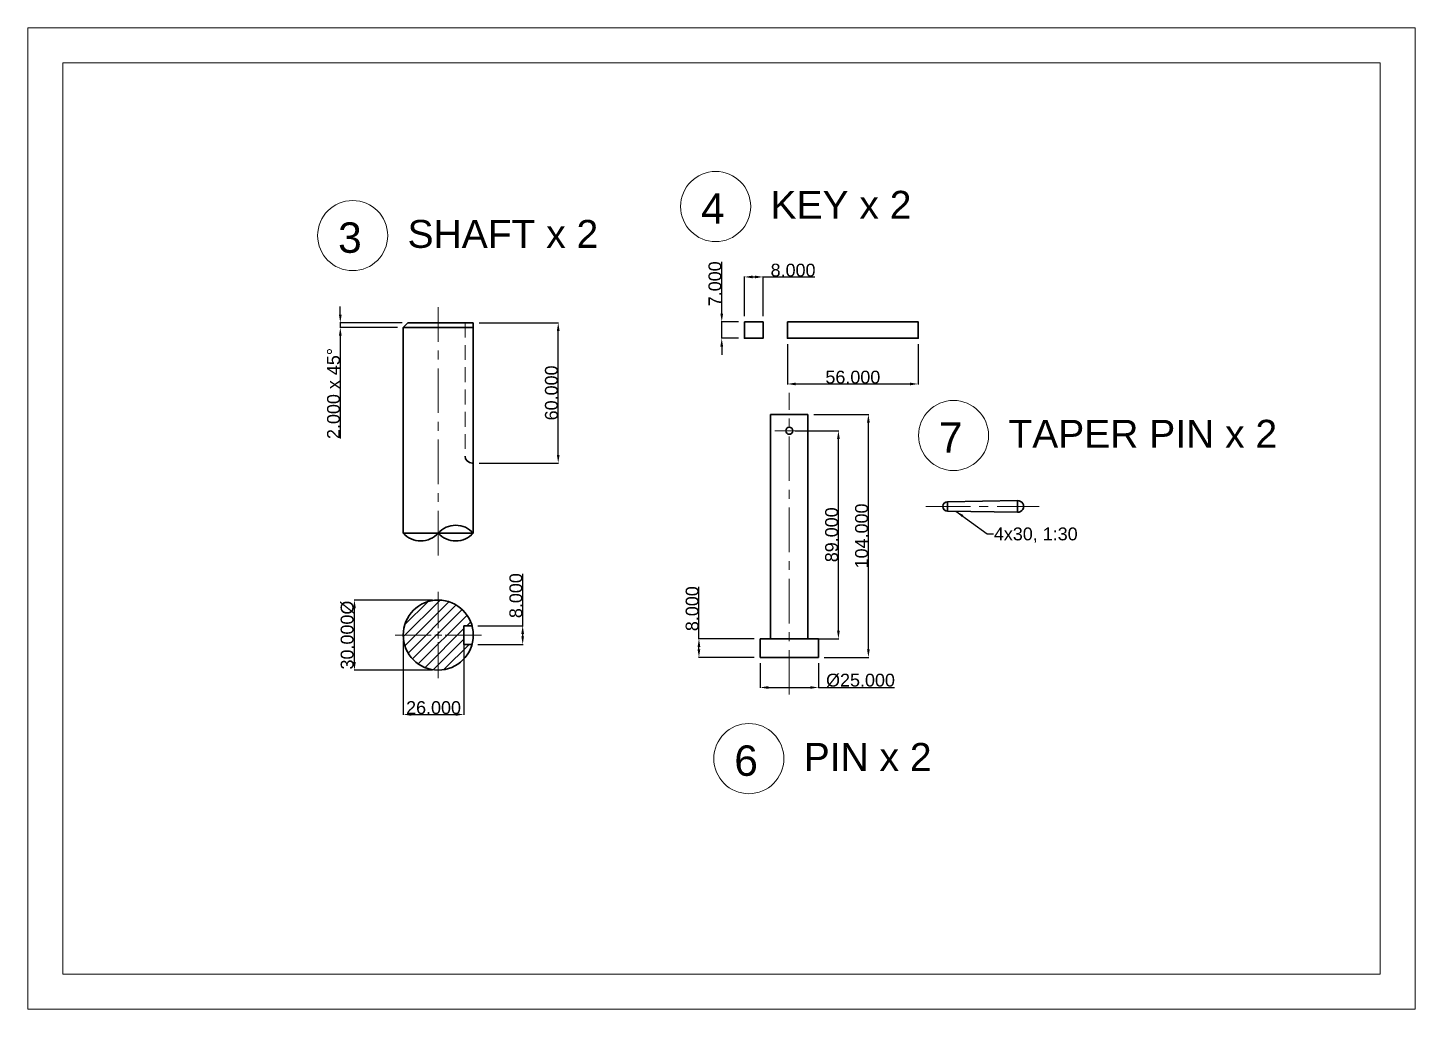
# Model space of a CAD drawing. Header units: millimetres. Extents: x 3164 to 4418, y 1222 to 1642.
# Drawn here: x 3824 to 4418, y 1222 to 1642 of the extents above; entities that cross this region are included whole.
import ezdxf

# ---------------------------------------------------------------- set-up
doc = ezdxf.new("R2010")
doc.units = ezdxf.units.MM
for name, pattern in [('CENTER', [50.8, 31.75, -6.35, 6.35, -6.35]), ('CENTER2', [28.575, 19.05, -3.175, 3.175, -3.175]), ('HIDDEN', [9.525, 6.35, -3.175])]:
    doc.linetypes.add(name, pattern=pattern)
for name, color, linetype, lineweight in [('centerLine', 3, 'CENTER', 18), ('dim', 7, 'Continuous', 18), ('hatch', 120, 'Continuous', 9), ('hidden', 152, 'HIDDEN', 18), ('object', 50, 'Continuous', 30)]:
    doc.layers.add(name, color=color, linetype=linetype, lineweight=lineweight)
doc.styles.get("Standard").update_dxf_attribs({"font": 'arial.ttf'})
doc.dimstyles.get("Standard").update_dxf_attribs({"dimtxt": 5.5, "dimasz": 3.5, "dimexe": 0.18, "dimexo": 2.5, "dimgap": 0.09, "dimtad": 1, "dimdec": 3, "dimzin": 0, "dimdsep": 46, "dimtxsty": 'Standard', "dimcen": 0.09, "dimclre": 3, "dimadec": 0, "dimazin": 0, "dimtfac": 1, "dimtdec": 3, "dimtmove": 0, "dimatfit": 3, "dimfxl": 1, "dimtolj": 1, "dimtzin": 0, "dimarcsym": 0})

# ---------------------------------------------------------------- blocks, each defined once
blk = doc.blocks.new('*U33')
at = {"layer": 'centerLine', "color": 0, "linetype": 'CENTER2', "transparency": 16777216}
for p, q in [((0, 3), (0, 18.5)), ((-18.5, 0), (-3, 0)), ((3, 0), (18.5, 0)), ((0, -18.5), (0, -3))]:
    blk.add_line(p, q, dxfattribs=at)
at = {"layer": 'centerLine', "color": 0, "linetype": 'Continuous', "transparency": 16777216}
for p, q in [((-1.5, 0), (1.5, 0)), ((0, -1.5), (0, 1.5))]:
    blk.add_line(p, q, dxfattribs=at)
blk = doc.blocks.new('*D34')
at = {"layer": 'Defpoints', "color": 0, "transparency": 16777216}
for p in [(4014.23, 1515.31), (4050.61, 1515.31), (4014.23, 1455.31)]:
    blk.add_point(p, dxfattribs=at)
at = {"layer": 'dim', "color": 3, "lineweight": -2, "transparency": 16777216}
for p, q in [((4016.73, 1515.31), (4050.79, 1515.31)), ((4016.73, 1455.31), (4050.79, 1455.31))]:
    blk.add_line(p, q, dxfattribs=at)
at = {"layer": 'dim', "color": 0, "lineweight": -2, "transparency": 16777216}
blk.add_line((4050.61, 1458.81), (4050.61, 1511.81), dxfattribs=at)
at = {"layer": 'dim', "color": 0, "transparency": 16777216}
for points in [[(4050.02, 1511.81), (4051.19, 1511.81), (4050.61, 1515.31)], [(4050.02, 1458.81), (4051.19, 1458.81), (4050.61, 1455.31)]]:
    blk.add_solid(points, dxfattribs=at)
at = {"layer": 'dim', "color": 0, "transparency": 16777216, "insert": (4047.71, 1485.31), "char_height": 5.5, "attachment_point": 5, "rotation": 90}
blk.add_mtext('\\A1;60.000', dxfattribs=at)
blk = doc.blocks.new('*D35')
at = {"layer": 'Defpoints', "color": 0, "transparency": 16777216}
for p in [(3957.32, 1515.31), (3986.23, 1515.31), (3984.23, 1513.31)]:
    blk.add_point(p, dxfattribs=at)
at = {"layer": 'dim', "color": 0, "lineweight": -2, "transparency": 16777216}
for p, q in [((3957.32, 1518.81), (3957.32, 1522.31)), ((3957.32, 1515.31), (3957.32, 1513.31)), ((3957.32, 1509.81), (3957.32, 1465.85))]:
    blk.add_line(p, q, dxfattribs=at)
at = {"layer": 'dim', "color": 3, "lineweight": -2, "transparency": 16777216}
for p, q in [((3983.73, 1515.31), (3957.14, 1515.31)), ((3981.73, 1513.31), (3957.14, 1513.31))]:
    blk.add_line(p, q, dxfattribs=at)
at = {"layer": 'dim', "color": 0, "transparency": 16777216}
for points in [[(3956.74, 1518.81), (3957.9, 1518.81), (3957.32, 1515.31)], [(3956.74, 1509.81), (3957.9, 1509.81), (3957.32, 1513.31)]]:
    blk.add_solid(points, dxfattribs=at)
at = {"layer": 'dim', "color": 0, "transparency": 16777216, "insert": (3954.42, 1485.05), "char_height": 5.5, "attachment_point": 5, "rotation": 90}
blk.add_mtext('\\A1;2.000 x 45%%D', dxfattribs=at)
blk = doc.blocks.new('*D36')
at = {"layer": 'Defpoints', "color": 0, "transparency": 16777216}
for p in [(3963.37, 1396.68), (3999.23, 1396.68), (3999.23, 1366.68)]:
    blk.add_point(p, dxfattribs=at)
at = {"layer": 'dim', "color": 3, "lineweight": -2, "transparency": 16777216}
for p, q in [((3996.73, 1396.68), (3963.19, 1396.68)), ((3996.73, 1366.68), (3963.19, 1366.68))]:
    blk.add_line(p, q, dxfattribs=at)
at = {"layer": 'dim', "color": 0, "lineweight": -2, "transparency": 16777216}
blk.add_line((3963.37, 1370.18), (3963.37, 1393.18), dxfattribs=at)
at = {"layer": 'dim', "color": 0, "transparency": 16777216}
for points in [[(3962.79, 1393.18), (3963.95, 1393.18), (3963.37, 1396.68)], [(3962.79, 1370.18), (3963.95, 1370.18), (3963.37, 1366.68)]]:
    blk.add_solid(points, dxfattribs=at)
at = {"layer": 'dim', "color": 0, "transparency": 16777216, "insert": (3960.32, 1381.68), "char_height": 5.5, "attachment_point": 5, "rotation": 90}
blk.add_mtext('\\A1;30.000%%C', dxfattribs=at)
blk = doc.blocks.new('*D37')
at = {"layer": 'Defpoints', "color": 0, "transparency": 16777216}
for p in [(3984.23, 1381.68), (4010.23, 1381.68), (4010.23, 1347.71)]:
    blk.add_point(p, dxfattribs=at)
at = {"layer": 'dim', "color": 3, "lineweight": -2, "transparency": 16777216}
for p, q in [((3984.23, 1379.18), (3984.23, 1347.53)), ((4010.23, 1379.18), (4010.23, 1347.53))]:
    blk.add_line(p, q, dxfattribs=at)
at = {"layer": 'dim', "color": 0, "lineweight": -2, "transparency": 16777216}
blk.add_line((3987.73, 1347.71), (4006.73, 1347.71), dxfattribs=at)
at = {"layer": 'dim', "color": 0, "transparency": 16777216}
for points in [[(3987.73, 1348.29), (3987.73, 1347.13), (3984.23, 1347.71)], [(4006.73, 1348.29), (4006.73, 1347.13), (4010.23, 1347.71)]]:
    blk.add_solid(points, dxfattribs=at)
at = {"layer": 'dim', "color": 0, "transparency": 16777216, "insert": (3997.23, 1350.61), "char_height": 5.5, "attachment_point": 5}
blk.add_mtext('\\A1;26.000', dxfattribs=at)
blk = doc.blocks.new('*D38')
at = {"layer": 'Defpoints', "color": 0, "transparency": 16777216}
for p in [(4013.69, 1385.68), (4035.39, 1385.68), (4013.69, 1377.68)]:
    blk.add_point(p, dxfattribs=at)
at = {"layer": 'dim', "color": 0, "lineweight": -2, "transparency": 16777216}
for p, q in [((4035.39, 1385.68), (4035.39, 1407.91)), ((4035.39, 1381.18), (4035.39, 1382.18))]:
    blk.add_line(p, q, dxfattribs=at)
at = {"layer": 'dim', "color": 3, "lineweight": -2, "transparency": 16777216}
for p, q in [((4016.19, 1385.68), (4035.57, 1385.68)), ((4016.19, 1377.68), (4035.57, 1377.68))]:
    blk.add_line(p, q, dxfattribs=at)
at = {"layer": 'dim', "color": 0, "transparency": 16777216}
for points in [[(4034.8, 1382.18), (4035.97, 1382.18), (4035.39, 1385.68)], [(4034.8, 1381.18), (4035.97, 1381.18), (4035.39, 1377.68)]]:
    blk.add_solid(points, dxfattribs=at)
at = {"layer": 'dim', "color": 0, "transparency": 16777216, "insert": (4032.49, 1398.55), "char_height": 5.5, "attachment_point": 5, "rotation": 90}
blk.add_mtext('\\A1;8.000', dxfattribs=at)
blk = doc.blocks.new('*D39')
at = {"layer": 'Defpoints', "color": 0, "transparency": 16777216}
for p in [(4148.73, 1508.67), (4204.73, 1508.67), (4204.73, 1489.14)]:
    blk.add_point(p, dxfattribs=at)
at = {"layer": 'dim', "color": 3, "lineweight": -2, "transparency": 16777216}
for p, q in [((4148.73, 1506.17), (4148.73, 1488.96)), ((4204.73, 1506.17), (4204.73, 1488.96))]:
    blk.add_line(p, q, dxfattribs=at)
at = {"layer": 'dim', "color": 0, "lineweight": -2, "transparency": 16777216}
blk.add_line((4152.23, 1489.14), (4201.23, 1489.14), dxfattribs=at)
at = {"layer": 'dim', "color": 0, "transparency": 16777216}
for points in [[(4152.23, 1489.72), (4152.23, 1488.55), (4148.73, 1489.14)], [(4201.23, 1489.72), (4201.23, 1488.55), (4204.73, 1489.14)]]:
    blk.add_solid(points, dxfattribs=at)
at = {"layer": 'dim', "color": 0, "transparency": 16777216, "insert": (4176.73, 1492.03), "char_height": 5.5, "attachment_point": 5}
blk.add_mtext('\\A1;56.000', dxfattribs=at)
blk = doc.blocks.new('*D40')
at = {"layer": 'Defpoints', "color": 0, "transparency": 16777216}
for p in [(4138.29, 1534.93), (4130.29, 1515.67), (4138.29, 1515.67)]:
    blk.add_point(p, dxfattribs=at)
at = {"layer": 'dim', "color": 3, "lineweight": -2, "transparency": 16777216}
for p, q in [((4130.29, 1518.17), (4130.29, 1535.11)), ((4138.29, 1518.17), (4138.29, 1535.11))]:
    blk.add_line(p, q, dxfattribs=at)
at = {"layer": 'dim', "color": 0, "lineweight": -2, "transparency": 16777216}
for p, q in [((4133.79, 1534.93), (4134.79, 1534.93)), ((4138.29, 1534.93), (4160.52, 1534.93))]:
    blk.add_line(p, q, dxfattribs=at)
at = {"layer": 'dim', "color": 0, "transparency": 16777216}
for points in [[(4133.79, 1535.51), (4133.79, 1534.34), (4130.29, 1534.93)], [(4134.79, 1535.51), (4134.79, 1534.34), (4138.29, 1534.93)]]:
    blk.add_solid(points, dxfattribs=at)
at = {"layer": 'dim', "color": 0, "transparency": 16777216, "insert": (4151.15, 1537.82), "char_height": 5.5, "attachment_point": 5}
blk.add_mtext('\\A1;8.000', dxfattribs=at)
blk = doc.blocks.new('*D41')
at = {"layer": 'Defpoints', "color": 0, "transparency": 16777216}
for p in [(4120.61, 1515.67), (4130.29, 1515.67), (4130.29, 1508.67)]:
    blk.add_point(p, dxfattribs=at)
at = {"layer": 'dim', "color": 0, "lineweight": -2, "transparency": 16777216}
for p, q in [((4120.61, 1519.17), (4120.61, 1541.34)), ((4120.61, 1508.67), (4120.61, 1515.67)), ((4120.61, 1505.17), (4120.61, 1501.67))]:
    blk.add_line(p, q, dxfattribs=at)
at = {"layer": 'dim', "color": 3, "lineweight": -2, "transparency": 16777216}
for p, q in [((4127.79, 1515.67), (4120.43, 1515.67)), ((4127.79, 1508.67), (4120.43, 1508.67))]:
    blk.add_line(p, q, dxfattribs=at)
at = {"layer": 'dim', "color": 0, "transparency": 16777216}
for points in [[(4120.03, 1519.17), (4121.19, 1519.17), (4120.61, 1515.67)], [(4120.03, 1505.17), (4121.19, 1505.17), (4120.61, 1508.67)]]:
    blk.add_solid(points, dxfattribs=at)
at = {"layer": 'dim', "color": 0, "transparency": 16777216, "insert": (4117.71, 1532), "char_height": 5.5, "attachment_point": 5, "rotation": 90}
blk.add_mtext('\\A1;7.000', dxfattribs=at)
blk = doc.blocks.new('*D42')
at = {"layer": 'Defpoints', "color": 0, "transparency": 16777216}
for p in [(4149.52, 1469.1), (4170.56, 1469.1), (4149.52, 1380.1)]:
    blk.add_point(p, dxfattribs=at)
at = {"layer": 'dim', "color": 3, "lineweight": -2, "transparency": 16777216}
for p, q in [((4152.02, 1469.1), (4170.74, 1469.1)), ((4152.02, 1380.1), (4170.74, 1380.1))]:
    blk.add_line(p, q, dxfattribs=at)
at = {"layer": 'dim', "color": 0, "lineweight": -2, "transparency": 16777216}
blk.add_line((4170.56, 1383.6), (4170.56, 1465.6), dxfattribs=at)
at = {"layer": 'dim', "color": 0, "transparency": 16777216}
for points in [[(4169.98, 1465.6), (4171.14, 1465.6), (4170.56, 1469.1)], [(4169.98, 1383.6), (4171.14, 1383.6), (4170.56, 1380.1)]]:
    blk.add_solid(points, dxfattribs=at)
at = {"layer": 'dim', "color": 0, "transparency": 16777216, "insert": (4167.66, 1424.6), "char_height": 5.5, "attachment_point": 5, "rotation": 90}
blk.add_mtext('\\A1;89.000', dxfattribs=at)
blk = doc.blocks.new('*D43')
at = {"layer": 'Defpoints', "color": 0, "transparency": 16777216}
for p in [(4157.52, 1476.1), (4183.39, 1476.1), (4162.02, 1372.1)]:
    blk.add_point(p, dxfattribs=at)
at = {"layer": 'dim', "color": 3, "lineweight": -2, "transparency": 16777216}
for p, q in [((4160.02, 1476.1), (4183.57, 1476.1)), ((4164.52, 1372.1), (4183.57, 1372.1))]:
    blk.add_line(p, q, dxfattribs=at)
at = {"layer": 'dim', "color": 0, "lineweight": -2, "transparency": 16777216}
blk.add_line((4183.39, 1375.6), (4183.39, 1472.6), dxfattribs=at)
at = {"layer": 'dim', "color": 0, "transparency": 16777216}
for points in [[(4182.81, 1472.6), (4183.97, 1472.6), (4183.39, 1476.1)], [(4182.81, 1375.6), (4183.97, 1375.6), (4183.39, 1372.1)]]:
    blk.add_solid(points, dxfattribs=at)
at = {"layer": 'dim', "color": 0, "transparency": 16777216, "insert": (4180.49, 1424.1), "char_height": 5.5, "attachment_point": 5, "rotation": 90}
blk.add_mtext('\\A1;104.000', dxfattribs=at)
blk = doc.blocks.new('*D44')
at = {"layer": 'Defpoints', "color": 0, "transparency": 16777216}
for p in [(4137.02, 1372.1), (4162.02, 1372.1), (4162.02, 1359.25)]:
    blk.add_point(p, dxfattribs=at)
at = {"layer": 'dim', "color": 3, "lineweight": -2, "transparency": 16777216}
for p, q in [((4137.02, 1369.6), (4137.02, 1359.07)), ((4162.02, 1369.6), (4162.02, 1359.07))]:
    blk.add_line(p, q, dxfattribs=at)
at = {"layer": 'dim', "color": 0, "lineweight": -2, "transparency": 16777216}
for p, q in [((4140.52, 1359.25), (4158.52, 1359.25)), ((4162.02, 1359.25), (4194.5, 1359.25))]:
    blk.add_line(p, q, dxfattribs=at)
at = {"layer": 'dim', "color": 0, "transparency": 16777216}
for points in [[(4140.52, 1359.83), (4140.52, 1358.67), (4137.02, 1359.25)], [(4158.52, 1359.83), (4158.52, 1358.67), (4162.02, 1359.25)]]:
    blk.add_solid(points, dxfattribs=at)
at = {"layer": 'dim', "color": 0, "transparency": 16777216, "insert": (4180.01, 1362.3), "char_height": 5.5, "attachment_point": 5}
blk.add_mtext('\\A1;%%C25.000', dxfattribs=at)
blk = doc.blocks.new('*D45')
at = {"layer": 'Defpoints', "color": 0, "transparency": 16777216}
for p in [(4110.85, 1380.1), (4137.02, 1380.1), (4137.02, 1372.1)]:
    blk.add_point(p, dxfattribs=at)
at = {"layer": 'dim', "color": 0, "lineweight": -2, "transparency": 16777216}
for p, q in [((4110.85, 1380.1), (4110.85, 1402.33)), ((4110.85, 1375.6), (4110.85, 1376.6))]:
    blk.add_line(p, q, dxfattribs=at)
at = {"layer": 'dim', "color": 3, "lineweight": -2, "transparency": 16777216}
for p, q in [((4134.52, 1380.1), (4110.67, 1380.1)), ((4134.52, 1372.1), (4110.67, 1372.1))]:
    blk.add_line(p, q, dxfattribs=at)
at = {"layer": 'dim', "color": 0, "transparency": 16777216}
for points in [[(4110.26, 1376.6), (4111.43, 1376.6), (4110.85, 1380.1)], [(4110.26, 1375.6), (4111.43, 1375.6), (4110.85, 1372.1)]]:
    blk.add_solid(points, dxfattribs=at)
at = {"layer": 'dim', "color": 0, "transparency": 16777216, "insert": (4107.95, 1392.97), "char_height": 5.5, "attachment_point": 5, "rotation": 90}
blk.add_mtext('\\A1;8.000', dxfattribs=at)

msp = doc.modelspace()

# ---------------------------------------------------------------- hatches: boundary and pattern name
at = {"layer": 'hatch'}
h = msp.add_hatch(dxfattribs=at)
h.set_pattern_fill('ANSI31', color=256)
h.set_pattern_definition([(45, (412.6796, -475.4453), (-2.245064, 2.245064), [])])
h.paths.add_polyline_path([(3984.2318, 1381.684, 0.87338568), (4013.6886, 1377.684), (4010.2318, 1377.684), (4010.2318, 1385.684), (4013.6886, 1385.684, 0.87338568)])

# ---------------------------------------------------------------- linework, layer by layer
at = {"layer": 'centerLine', "ltscale": 0.6}
for p, q in [((3999.2318, 1415.7752), (3999.2318, 1522.0707)), ((4149.5182, 1356.2145), (4149.5182, 1485.2888)), ((4143.2682, 1469.1034), (4155.7682, 1469.1034)), ((4208.0185, 1436.7298), (4256.5343, 1436.7298))]:
    msp.add_line(p, q, dxfattribs=at)
at = {"layer": 'dim'}
for points in [[(3823.5057, 1641.5681), (4417.5057, 1641.5681), (4417.5057, 1221.5681), (3823.5057, 1221.5681)], [(3838.5057, 1626.5681), (4402.5057, 1626.5681), (4402.5057, 1236.5681), (3838.5057, 1236.5681)]]:
    msp.add_lwpolyline(points, close=True, dxfattribs=at)
for centre in [(4118.0013, 1565.067), (3962.6081, 1552.626), (4219.8413, 1467.0819), (4132.209, 1328.8135)]:
    msp.add_circle(centre, 15, dxfattribs=at)
at = {"layer": 'hidden'}
msp.add_line((4010.7318, 1515.3075), (4010.7318, 1458.3075), dxfattribs=at)
at = {"layer": 'object'}
for p, q in [((3984.2318, 1513.3075), (3986.2318, 1515.3075)), ((3986.2318, 1515.3075), (4014.2318, 1515.3075)), ((4014.2318, 1515.3075), (4014.2318, 1425.3075)), ((3984.2318, 1425.3075), (3984.2318, 1513.3075)), ((3984.2318, 1513.3075), (4014.2318, 1513.3075)), ((4141.5182, 1380.1034), (4141.5182, 1476.1034)), ((4141.5182, 1476.1034), (4157.5182, 1476.1034)), ((4157.5182, 1476.1034), (4157.5182, 1380.1034)), ((4013.7318, 1455.3075), (4014.2318, 1455.3075)), ((4217.2806, 1438.7296), (4247.2722, 1439.2295)), ((4217.2806, 1438.7296), (4217.2806, 1434.7301)), ((4247.2722, 1439.2295), (4247.1889, 1434.2316)), ((4217.2806, 1434.7301), (4247.2722, 1434.2302)), ((4014.2318, 1425.3075), (3984.2318, 1425.3075)), ((4010.2318, 1385.684), (4010.2318, 1377.684)), ((4010.2318, 1385.684), (4013.6886, 1385.684)), ((4137.0182, 1380.1034), (4162.0182, 1380.1034)), ((4137.0182, 1372.1034), (4137.0182, 1380.1034)), ((4162.0182, 1380.1034), (4162.0182, 1372.1034)), ((4010.2318, 1377.684), (4013.6886, 1377.684)), ((4162.0182, 1372.1034), (4137.0182, 1372.1034))]:
    msp.add_line(p, q, dxfattribs=at)
for points in [[(4130.2892, 1515.6665), (4138.2892, 1515.6665), (4138.2892, 1508.6665), (4130.2892, 1508.6665)], [(4148.7329, 1515.6665), (4204.7329, 1515.6665), (4204.7329, 1508.6665), (4148.7329, 1508.6665)]]:
    msp.add_lwpolyline(points, close=True, dxfattribs=at)
for centre, radius in [((4149.5182, 1469.1034), 1.5), ((3999.2318, 1381.684), 15)]:
    msp.add_circle(centre, radius, dxfattribs=at)
for centre, radius, start, end in [((4013.7318, 1458.3075), 3, 180, 270), ((4217.3139, 1436.7298), 2, 90.9549739, 269.0450261), ((4247.3139, 1436.7298), 2.5, 269.0450261, 90.9549739), ((4006.7318, 1418.6132), 10.053, 41.7509825, 138.2490175), ((3991.7318, 1432.0017), 10.053, 221.7509825, 318.2490175), ((4006.7318, 1432.0017), 10.053, 221.7509825, 318.2490175)]:
    msp.add_arc(centre, radius, start, end, dxfattribs=at)

# ---------------------------------------------------------------- block references
at = {"layer": 'centerLine', "linetype": 'CENTER2'}
msp.add_blockref('*U33', (3999.2318, 1381.684), dxfattribs=at)

# ---------------------------------------------------------------- texts
at = {"layer": 'dim'}
for s, height, p in [('4', 13.0206, (4111.7663, 1557.7076)), ('KEY x 2', 11.95213, (4141.4969, 1559.8226)), ('3', 13.0206, (3956.3731, 1545.2665)), ('SHAFT x 2', 11.95213, (3986.1037, 1547.3815)), ('TAPER PIN x 2', 11.952126, (4243.3369, 1461.8374)), ('7', 13.0206, (4213.6063, 1459.7224)), ('6', 13.0206, (4125.974, 1321.454)), ('PIN x 2', 11.95213, (4155.7046, 1323.569))]:
    msp.add_text(s, height=height, dxfattribs=at).set_placement(p)
at = {"layer": 'dim', "insert": (4237.1066, 1427.7206), "char_height": 5.5, "attachment_point": 1}
msp.add_mtext('\\A1;4x30, 1:30', dxfattribs=at)

# ---------------------------------------------------------------- dimensions: what is measured, and where the dimension line sits
at = {"layer": 'dim'}
for base, p1, p2, picture, middle in [((4120.61, 1515.6665), (4130.2892, 1508.6665), (4130.2892, 1515.6665), '*D41', (4117.7118, 1532.0044)), ((4050.6056, 1515.3075), (4014.2318, 1455.3075), (4014.2318, 1515.3075), '*D34', (4047.7075, 1485.3075)), ((4183.3908, 1476.1034), (4162.0182, 1372.1034), (4157.5182, 1476.1034), '*D43', (4180.4927, 1424.1034)), ((4170.5597, 1469.1034), (4149.5182, 1380.1034), (4149.5182, 1469.1034), '*D42', (4167.6615, 1424.6034)), ((4035.3852, 1385.684), (4013.6886, 1377.684), (4013.6886, 1385.684), '*D38', (4032.4871, 1398.5482)), ((4110.8469, 1380.1034), (4137.0182, 1372.1034), (4137.0182, 1380.1034), '*D45', (4107.9487, 1392.9676))]:
    dim = msp.add_linear_dim(base=base, p1=p1, p2=p2, angle=90, dimstyle='Standard', dxfattribs=at)
    dim.commit()
    dim.dimension.update_dxf_attribs({"geometry": picture, "text_midpoint": middle})
dim = msp.add_linear_dim(base=(4138.2892, 1534.9265), p1=(4130.2892, 1515.6665), p2=(4138.2892, 1515.6665), dimstyle='Standard', dxfattribs=at)
dim.commit()
dim.dimension.update_dxf_attribs({"geometry": '*D40', "text_midpoint": (4151.1534, 1537.8247)})
dim = msp.add_linear_dim(base=(3957.3209, 1515.3075), p1=(3984.2318, 1513.3075), p2=(3986.2318, 1515.3075), angle=90, text='<> x 45%%D', dimstyle='Standard', override={"dimpost": ''}, dxfattribs=at)
dim.commit()
dim.dimension.update_dxf_attribs({"geometry": '*D35', "text_midpoint": (3957.3209, 1485.0509), "dimtype": 160})
dim = msp.add_linear_dim(base=(4204.7329, 1489.1362), p1=(4148.7329, 1508.6665), p2=(4204.7329, 1508.6665), dimstyle='Standard', dxfattribs=at)
dim.commit()
dim.dimension.update_dxf_attribs({"geometry": '*D39', "text_midpoint": (4176.7329, 1489.1362), "dimtype": 160})
dim = msp.add_linear_dim(base=(3963.3697, 1396.684), p1=(3999.2318, 1366.684), p2=(3999.2318, 1396.684), angle=90, text='<>%%C', dimstyle='Standard', override={"dimpost": ''}, dxfattribs=at)
dim.commit()
dim.dimension.update_dxf_attribs({"geometry": '*D36', "text_midpoint": (3960.3177, 1381.684)})
dim = msp.add_linear_dim(base=(4010.2318, 1347.7099), p1=(3984.2318, 1381.684), p2=(4010.2318, 1381.684), dimstyle='Standard', override={"dimpost": ''}, dxfattribs=at)
dim.commit()
dim.dimension.update_dxf_attribs({"geometry": '*D37', "text_midpoint": (3997.2318, 1350.608)})
dim = msp.add_linear_dim(base=(4162.0182, 1359.2497), p1=(4137.0182, 1372.1034), p2=(4162.0182, 1372.1034), text='%%C<>', dimstyle='Standard', override={"dimpost": ''}, dxfattribs=at)
dim.commit()
dim.dimension.update_dxf_attribs({"geometry": '*D44', "text_midpoint": (4180.0072, 1362.3017)})

# ---------------------------------------------------------------- leaders
at = {"layer": 'dim', "annotation_type": 0, "has_hookline": 1, "hookline_direction": 0, "text_width": 35.4198}
msp.add_leader([(4220.8871, 1434.67), (4234.2816, 1424.9706), (4237.0166, 1424.9706)], dimstyle='Standard', override={"dimgap": 0.09, "dimtad": 0}, dxfattribs=at)

doc.saveas('drawing.dxf')
